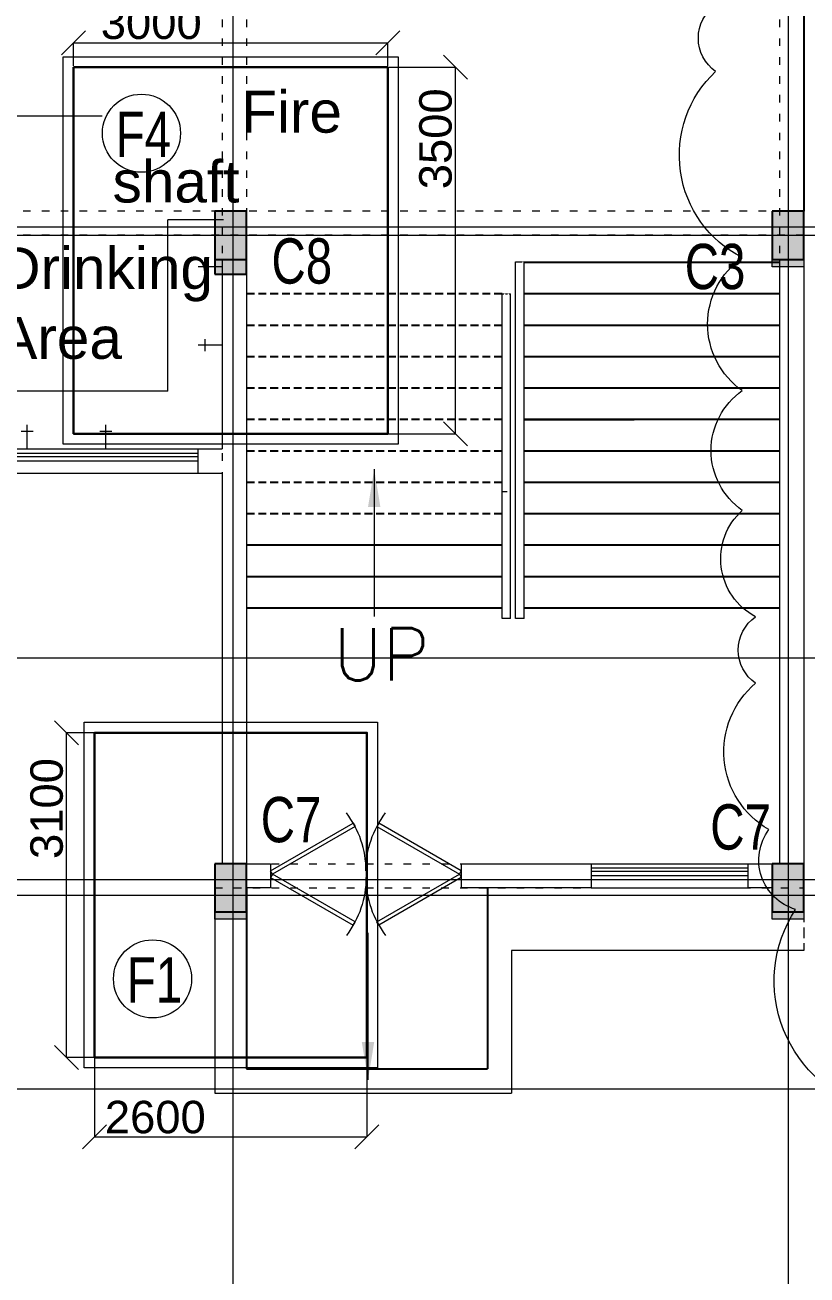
# Model space of a CAD drawing. Header units: inches. Extents: x 719368 to 6315912, y -2624014 to 446967.
# Drawn here: x 5961922 to 5969387, y -2143657 to -2131721 of the extents above; entities that cross this region are included whole.
import ezdxf
from ezdxf.lldxf.tags import DXFTag

# ---------------------------------------------------------------- set-up
doc = ezdxf.new("R2010")
doc.units = ezdxf.units.IN
doc.header["$LTSCALE"] = 20
doc.header["$MEASUREMENT"] = 0
doc.header["$PDMODE"] = 3
for name, pattern in [('ACAD_ISO03W100', [30, 12, -18]), ('CENTER', [2, 1.25, -0.25, 0.25, -0.25]), ('CENTER2', [1.125, 0.75, -0.125, 0.125, -0.125]), ('DASHED2', [0.375, 0.25, -0.125]), ('HIDDEN', [0.375, 0.25, -0.125])]:
    doc.linetypes.add(name, pattern=pattern)
doc.layers.get('0').update_dxf_attribs({"color": 51, "lineweight": 30})
doc.layers.get('Defpoints').update_dxf_attribs({"lineweight": 25})
for name, color, linetype, lineweight in [('COL HATCH', 254, 'Continuous', 5), ('COL.FILL', 6, 'Continuous', 20), ('COLUMN', 2, 'Continuous', 25), ('DIM', 7, 'Continuous', 13), ('DOOR', 43, 'Continuous', 13), ('FIXTURE', 15, 'DASHDOT', 9), ('FOOTING', 73, 'Continuous', 30), ('glass', 5, 'Continuous', 18), ('GRID', 202, 'CENTER', 5), ('HACHE', 6, 'Continuous', 9), ('HIDDEN', 181, 'ACAD_ISO03W100', 18), ('PROJ.', 30, 'DASHED2', 13), ('Railing', 34, 'Continuous', 20), ('STAIR', 4, 'Continuous', 25), ('Text', 7, 'Continuous', 15), ('WALL', 1, 'Continuous', 18), ('Window-Wall', 7, 'Continuous', 20)]:
    doc.layers.add(name, color=color, linetype=linetype, lineweight=lineweight)
doc.layers.add('expension joint', color=248, linetype='Continuous')
doc.layers.add('STAIRS', color=1, linetype='Continuous')
doc.styles.add('BOLD', font='arial.ttf')
doc.styles.add('DIM SUMBI', font='arial.ttf')
doc.styles.add('L120', font='simplex.shx', dxfattribs={"height": 1})
doc.styles.add('Tabrej', font='romans.shx')
tags = doc.linetypes.add('DASHDOT', pattern=[1, 0.5, -0.25, 0, -0.25]).pattern_tags.tags
tags[10:11] = [DXFTag(74, 4), DXFTag(75, 0), DXFTag(340, '0'), DXFTag(46, 1.0), DXFTag(50, 0.0), DXFTag(44, 0.0), DXFTag(45, 0.0)]
tags[8:9] = [DXFTag(74, 4), DXFTag(75, 0), DXFTag(340, '0'), DXFTag(46, 1.0), DXFTag(50, 0.0), DXFTag(44, 0.0), DXFTag(45, 0.0)]
tags[6:7] = [DXFTag(74, 4), DXFTag(75, 0), DXFTag(340, '0'), DXFTag(46, 1.0), DXFTag(50, 0.0), DXFTag(44, 0.0), DXFTag(45, 0.0)]
tags[4:5] = [DXFTag(74, 4), DXFTag(75, 0), DXFTag(340, '0'), DXFTag(46, 1.0), DXFTag(50, 0.0), DXFTag(44, 0.0), DXFTag(45, 0.0)]
tags = doc.linetypes.add('DASHED', pattern=[0.75, 0.5, -0.25]).pattern_tags.tags
tags[6:7] = [DXFTag(74, 4), DXFTag(75, 0), DXFTag(340, '0'), DXFTag(46, 1.0), DXFTag(50, 0.0), DXFTag(44, 0.0), DXFTag(45, 0.0)]
tags[4:5] = [DXFTag(74, 4), DXFTag(75, 0), DXFTag(340, '0'), DXFTag(46, 1.0), DXFTag(50, 0.0), DXFTag(44, 0.0), DXFTag(45, 0.0)]
doc.dimstyles.new('Current Dim style', dxfattribs={"dimscale": 0.3, "dimtxt": 1.8, "dimasz": 1.2, "dimexe": 0.18, "dimexo": 1, "dimgap": 0.09, "dimtad": 0, "dimzin": 0, "dimdsep": 46, "dimtxsty": 'Tabrej', "dimcen": 0.09, "dimclrd": 256, "dimclre": 256, "dimclrt": 7, "dimadec": 0, "dimazin": 0, "dimtfac": 1, "dimtofl": 0, "dimtmove": 2, "dimatfit": 3, "dimfxl": 1, "dimtolj": 1, "dimtzin": 0, "dimlwd": -1, "dimlwe": -1, "dimarcsym": 1})
doc.dimstyles.new('DIM', dxfattribs={"dimtxt": 0.8, "dimasz": 0.4, "dimexe": 0.18, "dimexo": 0.0625, "dimgap": 0.1, "dimtad": 0, "dimdec": 3, "dimzin": 0, "dimdsep": 46, "dimtxsty": 'Tabrej', "dimcen": 0, "dimclrd": 251, "dimclre": 256, "dimclrt": 7, "dimadec": 0, "dimazin": 0, "dimtfac": 1, "dimtdec": 3, "dimtofl": 0, "dimtmove": 0, "dimatfit": 3, "dimfxl": 1, "dimtolj": 1, "dimtzin": 0, "dimlwd": -1, "dimlwe": -1, "dimarcsym": 0})
doc.dimstyles.new('PL1', dxfattribs={"dimtxt": 275, "dimasz": 230, "dimexe": 0.18, "dimexo": 12, "dimgap": 30, "dimtad": 1, "dimjust": 1, "dimdec": 0, "dimzin": 0, "dimdsep": 46, "dimtxsty": 'BOLD', "dimblk": 'OBLIQUE', "dimcen": 0.09, "dimclrd": 256, "dimclre": 256, "dimadec": 0, "dimazin": 0, "dimtfac": 1, "dimtdec": 0, "dimtofl": 0, "dimtmove": 0, "dimatfit": 3, "dimfxl": 0.18, "dimtolj": 1, "dimtzin": 0, "dimlwd": -1, "dimlwe": -1, "dimarcsym": 0})

# ---------------------------------------------------------------- blocks, each defined once
blk = doc.blocks.new('C2')
at = {"layer": 'COLUMN'}
h = blk.add_hatch(color=7, dxfattribs=at)
h.dxf.hatch_style = 1
h.paths.add_polyline_path([(0.3, 0), (0, 0), (0, -0.6), (0.3, -0.6)])
for p, q in [((0, 0), (0, -0.6)), ((0.3, 0), (0, 0)), ((0.3, -0.6), (0.3, 0)), ((0, -0.6), (0.3, -0.6))]:
    blk.add_line(p, q, dxfattribs=at)
blk = doc.blocks.new('_Oblique')
at = {"layer": 'STAIR', "color": 0, "lineweight": -2}
blk.add_line((-0.5, -0.5), (0.5, 0.5), dxfattribs=at)
blk = doc.blocks.new('*D285')
at = {"layer": 'Defpoints', "color": 0, "transparency": 16777216}
for p in [(5965385, -2131891), (5962385, -2132124), (5965385, -2132124)]:
    blk.add_point(p, dxfattribs=at)
at = {"layer": 'DIM', "transparency": 16777216}
for p, q in [((5962385, -2132112), (5962385, -2131891)), ((5962385, -2131891), (5965385, -2131891)), ((5965385, -2132112), (5965385, -2131891))]:
    blk.add_line(p, q, dxfattribs=at)
at = {"layer": 'DIM', "transparency": 16777216, "xscale": 230, "yscale": 230, "zscale": 230, "rotation": 180}
blk.add_blockref('_Oblique', (5962385, -2131891), dxfattribs=at)
at = {"layer": 'DIM', "transparency": 16777216, "xscale": 230, "yscale": 230, "zscale": 230}
blk.add_blockref('_Oblique', (5965385, -2131891), dxfattribs=at)
at = {"layer": 'DIM', "color": 0, "transparency": 16777216, "insert": (5963127, -2131702), "char_height": 310, "attachment_point": 5, "style": 'BOLD'}
blk.add_mtext('\\A1;3000', dxfattribs=at)
blk = doc.blocks.new('*D286')
at = {"layer": 'Defpoints', "color": 0, "transparency": 16777216}
for p in [(5964947, -2132124), (5966031, -2132124), (5964785, -2135624)]:
    blk.add_point(p, dxfattribs=at)
at = {"layer": 'DIM', "transparency": 16777216}
for p, q in [((5964959, -2132124), (5966031, -2132124)), ((5966031, -2135624), (5966031, -2132124)), ((5964797, -2135624), (5966031, -2135624))]:
    blk.add_line(p, q, dxfattribs=at)
at = {"layer": 'DIM', "transparency": 16777216, "xscale": 230, "yscale": 230, "zscale": 230}
for p, rotation in [((5966031, -2132124), 90), ((5966031, -2135624), 270)]:
    blk.add_blockref('_Oblique', p, dxfattribs=dict(at, rotation=rotation))
at = {"layer": 'DIM', "color": 0, "transparency": 16777216, "insert": (5965842, -2132808), "char_height": 310, "attachment_point": 5, "rotation": 90, "style": 'BOLD'}
blk.add_mtext('\\A1;3500', dxfattribs=at)
blk = doc.blocks.new('*D293')
at = {"layer": 'Defpoints', "color": 0, "transparency": 16777216}
for p in [(5965185, -2141130), (5962585, -2141273), (5965185, -2142339)]:
    blk.add_point(p, dxfattribs=at)
at = {"layer": 'DIM', "transparency": 16777216}
for p, q in [((5965185, -2141142), (5965185, -2142339)), ((5962585, -2141285), (5962585, -2142339)), ((5962585, -2142339), (5965185, -2142339))]:
    blk.add_line(p, q, dxfattribs=at)
at = {"layer": 'DIM', "transparency": 16777216, "xscale": 230, "yscale": 230, "zscale": 230, "rotation": 180}
blk.add_blockref('_Oblique', (5962585, -2142339), dxfattribs=at)
at = {"layer": 'DIM', "transparency": 16777216, "xscale": 230, "yscale": 230, "zscale": 230}
blk.add_blockref('_Oblique', (5965185, -2142339), dxfattribs=at)
at = {"layer": 'DIM', "color": 0, "transparency": 16777216, "insert": (5963166, -2142151), "char_height": 310, "attachment_point": 5, "style": 'BOLD'}
blk.add_mtext('\\A1;2600', dxfattribs=at)
blk = doc.blocks.new('*D294')
at = {"layer": 'Defpoints', "color": 0, "transparency": 16777216}
for p in [(5962318, -2138480), (5962824, -2138480), (5962831, -2141580)]:
    blk.add_point(p, dxfattribs=at)
at = {"layer": 'DIM', "transparency": 16777216}
for p, q in [((5962812, -2138480), (5962318, -2138480)), ((5962318, -2141580), (5962318, -2138480)), ((5962819, -2141580), (5962318, -2141580))]:
    blk.add_line(p, q, dxfattribs=at)
at = {"layer": 'DIM', "transparency": 16777216, "xscale": 230, "yscale": 230, "zscale": 230}
for p, rotation in [((5962318, -2138480), 90), ((5962318, -2141580), 270)]:
    blk.add_blockref('_Oblique', p, dxfattribs=dict(at, rotation=rotation))
at = {"layer": 'DIM', "color": 0, "transparency": 16777216, "insert": (5962130, -2139203), "char_height": 310, "attachment_point": 5, "rotation": 90, "style": 'BOLD'}
blk.add_mtext('\\A1;3100', dxfattribs=at)
blk = doc.blocks.new('A$C65A3360F')
at = {"layer": 'FIXTURE', "linetype": 'CENTER2'}
for p, q in [((0, 0), (-0.23, 0)), ((0, 0), (-0.23, 0)), ((-0.166, 0.057), (-0.166, 0)), ((-0.166, 0.057), (-0.166, 0)), ((-0.166, 0), (-0.166, -0.057)), ((-0.166, 0), (-0.166, -0.057))]:
    blk.add_line(p, q, dxfattribs=at)
blk = doc.blocks.new('Door - Left Hung 36 in.')
blk.add_lwpolyline([(0.75, -1.3), (0, 0), (31.18, 18), (31.93, 16.7)], close=True)
blk.add_arc((0, 0), 36, 0, 37.3101)
blk = doc.blocks.new('A$C0E890EBD')
at = {"layer": 'COL HATCH', "linetype": 'CENTER2'}
h = blk.add_hatch(color=3, dxfattribs=at)
h.dxf.hatch_style = 1
h.paths.add_polyline_path([(32.9184, 8.53), (32.6184, 8.53), (32.6184, 8.07), (32.9184, 8.07)])
h = blk.add_hatch(color=3, dxfattribs=at)
h.dxf.hatch_style = 1
h.paths.add_polyline_path([(38.2384, 8.53), (37.9384, 8.53), (37.9384, 8.07), (38.2384, 8.07)])
h = blk.add_hatch(color=3, dxfattribs=at)
h.dxf.hatch_style = 1
h.paths.add_polyline_path([(32.9184, 2.3), (32.6184, 2.3), (32.6184, 1.84), (32.9184, 1.84)])
h = blk.add_hatch(color=3, dxfattribs=at)
h.dxf.hatch_style = 1
h.paths.add_polyline_path([(38.2384, 2.3), (37.9384, 2.3), (37.9384, 1.84), (38.2384, 1.84)])
at = {"layer": 'COLUMN', "color": 3, "linetype": 'CENTER2'}
for points in [[(32.9184, 8.53), (32.6184, 8.53), (32.6184, 8.07), (32.9184, 8.07), (32.9184, 8.53)], [(38.2384, 8.53), (37.9384, 8.53), (37.9384, 8.07), (38.2384, 8.07), (38.2384, 8.53)], [(32.9184, 2.3), (32.6184, 2.3), (32.6184, 1.84), (32.9184, 1.84), (32.9184, 2.3)], [(38.2384, 2.3), (37.9384, 2.3), (37.9384, 1.84), (38.2384, 1.84), (38.2384, 2.3)]]:
    blk.add_lwpolyline(points, dxfattribs=at)
at = {"layer": 'expension joint'}
blk.add_line((38.2384, 11.88), (38.2384, 8.53), dxfattribs=at)
at = {"layer": 'FIXTURE'}
for p, q in [((32.6984, 8.4476), (32.1684, 8.4476)), ((32.1684, 6.8126), (32.1684, 8.4472)), ((32.1684, 6.8126), (28.8834, 6.8126))]:
    blk.add_line(p, q, dxfattribs=at)
at = {"layer": 'glass', "lineweight": 5}
for p, q in [((29.1134, 6.22), (32.4584, 6.22)), ((32.4584, 6.185), (29.1134, 6.185)), ((36.2084, 2.26), (37.7084, 2.26)), ((37.7084, 2.225), (36.2084, 2.225))]:
    blk.add_line(p, q, dxfattribs=at)
at = {"layer": 'PROJ.'}
for p, q in [((32.6184, 1.84), (32.6184, 0.11)), ((35.4504, 1.47), (35.4504, 0.11)), ((38.2384, 1.47), (35.4504, 1.47)), ((32.6184, 0.11), (35.4504, 0.11))]:
    blk.add_line(p, q, dxfattribs=at)
at = {"layer": 'PROJ.', "ltscale": 0.02}
blk.add_line((38.2384, 1.84), (38.2384, 1.47), dxfattribs=at)
at = {"layer": 'Railing', "linetype": 'DASHED'}
for p, q in [((35.4884, 6.215), (35.4884, 8.048)), ((35.5684, 6.215), (35.5684, 8.048)), ((35.4884, 4.64), (35.4884, 6.215)), ((35.5684, 4.64), (35.5684, 6.215)), ((35.3584, 4.64), (35.3584, 5.8546)), ((35.4384, 4.64), (35.4384, 5.8546)), ((35.4384, 4.64), (35.3584, 4.64)), ((35.5684, 4.64), (35.4884, 4.64))]:
    blk.add_line(p, q, dxfattribs=at)
at = {"layer": 'Railing', "linetype": 'HIDDEN', "ltscale": 0.01}
for p, q in [((35.4884, 8.048), (35.5684, 8.048)), ((35.3584, 5.8546), (35.4384, 5.8546))]:
    blk.add_line(p, q, dxfattribs=at)
at = {"layer": 'STAIRS'}
for p, q in [((38.0084, 8.04), (35.5684, 8.04)), ((38.0084, 7.74), (35.5684, 7.74)), ((38.0084, 7.44), (35.5684, 7.44)), ((38.0084, 7.14), (35.5684, 7.14)), ((38.0084, 6.84), (35.5684, 6.84)), ((38.0084, 6.54), (35.5684, 6.54)), ((35.5684, 6.54), (36.6185, 6.54)), ((38.0084, 6.24), (35.5684, 6.24)), ((38.0084, 5.94), (35.5684, 5.94)), ((38.0084, 5.64), (35.5684, 5.64)), ((35.3584, 5.34), (32.9184, 5.34)), ((38.0084, 5.34), (35.5684, 5.34)), ((35.3584, 5.04), (32.9184, 5.04)), ((38.0084, 5.04), (35.5684, 5.04)), ((35.3584, 4.74), (32.9184, 4.74)), ((38.0084, 4.74), (35.5684, 4.74)), ((32.9184, 2.07), (32.9184, 0.34)), ((35.2204, 2.07), (35.2204, 0.34)), ((32.9184, 0.34), (35.2204, 0.34))]:
    blk.add_line(p, q, dxfattribs=at)
at = {"layer": 'WALL'}
for p, q in [((32.6884, 8.07), (32.6884, 6.26)), ((32.9184, 8.07), (32.9184, 2.3)), ((38.0084, 8.07), (38.0084, 2.3)), ((38.2384, 8.07), (38.2384, 2.3)), ((32.4584, 6.26), (32.6884, 6.26)), ((32.4584, 6.03), (32.4584, 6.26)), ((32.4584, 6.03), (32.6884, 6.03)), ((32.6884, 6.03), (32.6884, 2.3))]:
    blk.add_line(p, q, dxfattribs=at)
for points in [[(32.9184, 2.3), (33.1484, 2.3), (33.1484, 2.07), (32.9184, 2.07), (32.9184, 2.3)], [(37.7084, 2.3), (37.9384, 2.3), (37.9384, 2.07), (37.7084, 2.07), (37.7084, 2.3)]]:
    blk.add_lwpolyline(points, dxfattribs=at)
blk.add_lwpolyline([(34.9728, 2.3), (36.2084, 2.3), (36.2084, 2.07), (34.9728, 2.07)], close=True, dxfattribs=at)
at = {"layer": 'Window-Wall', "lineweight": 15}
for p, q in [((29.1134, 6.26), (32.4584, 6.26)), ((32.4584, 6.145), (29.1134, 6.145)), ((29.1134, 6.03), (32.4584, 6.03)), ((36.2084, 2.3), (37.7084, 2.3)), ((36.2084, 2.3), (36.2084, 2.07)), ((37.7084, 2.185), (36.2084, 2.185)), ((36.2084, 2.07), (37.7084, 2.07))]:
    blk.add_line(p, q, dxfattribs=at)
at = {"layer": 'DOOR', "extrusion": (0, 0, -1), "xscale": -0.02527777777140727, "yscale": 0.02527777777140727, "zscale": -0.02527777777140727}
blk.add_blockref('Door - Left Hung 36 in.', (-33.15, 2.2328), dxfattribs=at)
at = {"layer": 'DOOR', "xscale": -0.02527777777140727, "yscale": 0.02527777777140727, "zscale": 0.0252777777714073}
blk.add_blockref('Door - Left Hung 36 in.', (34.97, 2.2328), dxfattribs=at)
at = {"layer": 'DOOR', "xscale": -0.02527777777140727, "yscale": 0.02527777777140727, "zscale": 0.0252777777714073, "rotation": 180}
blk.add_blockref('Door - Left Hung 36 in.', (33.15, 2.1672), dxfattribs=at)
at = {"layer": 'DOOR', "extrusion": (0, 0, -1), "xscale": -0.02527777777140727, "yscale": 0.02527777777140727, "zscale": -0.02527777777140727, "rotation": 180}
blk.add_blockref('Door - Left Hung 36 in.', (-34.97, 2.1672), dxfattribs=at)
at = {"layer": 'FIXTURE'}
for p in [(32.6884, 8), (32.6884, 7.25)]:
    blk.add_blockref('A$C65A3360F', p, dxfattribs=at)
at = {"layer": 'FIXTURE', "rotation": 270}
for p in [(30.8259, 6.26), (31.5759, 6.26)]:
    blk.add_blockref('A$C65A3360F', p, dxfattribs=at)
at = {"layer": 'Text', "lineweight": 30, "char_height": 0.4, "attachment_point": 1, "style": 'L120'}
for s, width, insert in [('\\pi1.2275;{\\fArial|b0|i0|c0|p34;Fire shaft}', 2.454924, (31.641, 9.6802)), ('\\pi2.2253;{\\fArial|b0|i0|c0|p34;Drinking\\PArea}', 4.450523, (28.3249, 8.1871))]:
    blk.add_mtext_dynamic_manual_height_columns(s, width=width, gutter_width=5, heights=[0], dxfattribs=dict(at, insert=insert))
at = {"layer": 'Text', "lineweight": 30, "insert": (33.7469, 4.5476), "char_height": 0.5, "width": 1.001447, "attachment_point": 1, "style": 'L120'}
blk.add_mtext('UP', dxfattribs=at)
at = {"layer": 'DIM'}
blk.add_leader([(28.9731, 7.9113), (30.1295, 9.4405), (31.542, 9.4405)], dimstyle='DIM', override={"dimgap": 0.1, "dimtad": 0, "dimarcsym": 1}, dxfattribs=at)
for points in [[(34.1384, 6.0657), (34.1384, 4.661)], [(34.0793, 0.2363), (34.0793, 1.6409)]]:
    blk.add_leader(points, dimstyle='Current Dim style', dxfattribs=at)

msp = doc.modelspace()

# ---------------------------------------------------------------- hatches: boundary and pattern name
at = {"layer": 'COL.FILL'}
for points in [[(5964035.482, -2133499.5333), (5963735.482, -2133499.5333), (5963735.482, -2134099.5333), (5964035.482, -2134099.5333)], [(5969355.482, -2134029.5333), (5969355.482, -2133499.5333), (5969055.482, -2133499.5333), (5969055.482, -2134029.5333)], [(5964035.482, -2140259.488), (5964035.482, -2139729.488), (5963735.482, -2139729.488), (5963735.482, -2140259.488)], [(5969355.482, -2140259.488), (5969355.482, -2139729.488), (5969055.482, -2139729.488), (5969055.482, -2140259.488)]]:
    msp.add_hatch(color=256, dxfattribs=at).paths.add_polyline_path(points)

# ---------------------------------------------------------------- linework, layer by layer
for points in [[(5963735.482, -2133499.5333), (5964035.482, -2133499.5333), (5964035.482, -2134099.5333), (5963735.482, -2134099.5333)], [(5969355.482, -2134029.5333), (5969055.482, -2134029.5333), (5969055.482, -2133499.5333), (5969355.482, -2133499.5333)], [(5964035.482, -2140259.488), (5963735.482, -2140259.488), (5963735.482, -2139729.488), (5964035.482, -2139729.488)], [(5969355.482, -2140259.488), (5969055.482, -2140259.488), (5969055.482, -2139729.488), (5969355.482, -2139729.488)]]:
    msp.add_lwpolyline(points, close=True, dxfattribs=at)
at = {"layer": 'DIM'}
msp.add_lwpolyline([(5970040.5126, -2142070.8993, -0.52056705), (5969277.6598, -2140165.8404, -0.52056705), (5969023.3867, -2139403.8194, -0.52056705), (5968896.2418, -2138006.7766, -0.52056705), (5968896.2418, -2137371.7548, -0.52056705), (5968769.0969, -2136355.7226, -0.52056705), (5968769.0969, -2135212.6911, -0.52056705), (5968769.0969, -2133942.6475, -0.52056705), (5968514.8237, -2132164.5943, -0.52056705), (5968514.8237, -2131529.5789, -0.52056705)], format="xyb", dxfattribs=at)
at = {"layer": 'expension joint'}
msp.add_line((5969355.482, -2130149.5333), (5969355.482, -2133499.5333), dxfattribs=at)
at = {"layer": 'FOOTING'}
for points in [[(5962385.482, -2132123.91), (5965385.482, -2132123.91), (5965385.482, -2135623.91), (5962385.482, -2135623.91)], [(5962385.482, -2132123.91), (5965385.482, -2132123.91), (5965385.482, -2135623.91), (5962385.482, -2135623.91)], [(5962585.482, -2138479.5333), (5965185.482, -2138479.5333), (5965185.482, -2141579.5333), (5962585.482, -2141579.5333)]]:
    msp.add_lwpolyline(points, close=True, dxfattribs=at)
at = {"layer": 'GRID', "ltscale": 0.05}
for p, q in [((5963904.5661, -2115272.6697), (5963904.5661, -2155060.0232)), ((5969205.482, -2115272.6697), (5969205.482, -2155060.0232)), ((5925637.0672, -2133729.5333), (6041274.9246, -2133729.5333)), ((5926274.7986, -2137764.5344), (6041274.9246, -2137764.5344)), ((5925637.0672, -2140029.488), (6041274.9246, -2140029.488)), ((5926274.7986, -2141879.5344), (6041274.9246, -2141879.5344))]:
    msp.add_line(p, q, dxfattribs=at)
at = {"layer": 'GRID', "color": 190, "ltscale": 0.05}
for p, q in [((5925637.0672, -2133649.5344), (6041274.9246, -2133649.5344)), ((5925637.0672, -2139879.5333), (6041274.9246, -2139879.5333))]:
    msp.add_line(p, q, dxfattribs=at)
at = {"layer": 'HACHE'}
for points in [[(5962285.482, -2132023.91), (5965485.482, -2132023.91), (5965485.482, -2135723.91), (5962285.482, -2135723.91)], [(5962285.482, -2132023.91), (5965485.482, -2132023.91), (5965485.482, -2135723.91), (5962285.482, -2135723.91)], [(5962485.482, -2138379.5333), (5965285.482, -2138379.5333), (5965285.482, -2141679.5333), (5962485.482, -2141679.5333)]]:
    msp.add_lwpolyline(points, close=True, dxfattribs=at)
at = {"layer": 'HIDDEN', "linetype": 'ACAD_ISO03W100', "ltscale": 0.3}
for p, q in [((5963805.482, -2123389.5333), (5963805.482, -2139729.488)), ((5964035.482, -2123389.5333), (5964035.482, -2139729.488)), ((5969125.482, -2123389.5333), (5969125.482, -2139729.488)), ((5969355.482, -2123389.5333), (5969355.482, -2139729.488)), ((5969355.482, -2133499.5333), (5939810.4821, -2133499.5333)), ((5969355.482, -2133729.5333), (5939810.4821, -2133729.5333)), ((5963735.482, -2139729.488), (5969355.482, -2139729.488)), ((5963735.482, -2139959.488), (5969355.482, -2139959.488))]:
    msp.add_line(p, q, dxfattribs=at)
at = {"layer": 'Railing', "linetype": 'DASHED'}
for p, q in [((5966605.482, -2135814.4921), (5966605.482, -2133981.5332)), ((5966685.482, -2135814.4921), (5966685.482, -2133981.5332)), ((5966475.482, -2137389.488), (5966475.482, -2134289.488)), ((5966555.482, -2137389.488), (5966555.482, -2134289.488)), ((5966605.482, -2137389.488), (5966605.482, -2135814.4921)), ((5966685.482, -2137389.488), (5966685.482, -2135814.4921)), ((5966555.482, -2137389.488), (5966475.482, -2137389.488)), ((5966685.482, -2137389.488), (5966605.482, -2137389.488))]:
    msp.add_line(p, q, dxfattribs=at)
at = {"layer": 'Railing', "linetype": 'HIDDEN', "ltscale": 0.01}
for p, q in [((5966605.482, -2133981.5332), (5966685.482, -2133981.5332)), ((5966475.482, -2134289.488), (5966555.482, -2134289.488))]:
    msp.add_line(p, q, dxfattribs=at)
at = {"layer": 'STAIRS', "linetype": 'DASHED2', "ltscale": 15}
for p, q in [((5966475.482, -2134289.488), (5964035.482, -2134289.488)), ((5969125.482, -2134289.488), (5966685.482, -2134289.488)), ((5966475.482, -2134589.488), (5964035.482, -2134589.488)), ((5969125.482, -2134589.488), (5966685.482, -2134589.488)), ((5966475.482, -2134889.488), (5964035.482, -2134889.488)), ((5969125.482, -2134889.488), (5966685.482, -2134889.488)), ((5966475.482, -2135189.488), (5964035.482, -2135189.488)), ((5969125.482, -2135189.488), (5966685.482, -2135189.488)), ((5966475.482, -2135489.488), (5964035.482, -2135489.488)), ((5969125.482, -2135489.488), (5966685.482, -2135489.488)), ((5966685.482, -2135489.488), (5967735.5854, -2135489.488)), ((5966475.482, -2135789.488), (5964035.482, -2135789.488)), ((5969125.482, -2135789.488), (5966685.482, -2135789.488)), ((5966475.482, -2136089.488), (5964035.482, -2136089.488)), ((5969125.482, -2136089.488), (5966685.482, -2136089.488)), ((5966475.482, -2136389.488), (5964035.482, -2136389.488)), ((5969125.482, -2136389.488), (5966685.482, -2136389.488)), ((5966475.482, -2136689.488), (5964035.482, -2136689.488)), ((5969125.482, -2136689.488), (5966685.482, -2136689.488)), ((5966475.482, -2136989.488), (5964035.482, -2136989.488)), ((5969125.482, -2136989.488), (5966685.482, -2136989.488)), ((5966475.482, -2137289.488), (5964035.482, -2137289.488)), ((5969125.482, -2137289.488), (5966685.482, -2137289.488))]:
    msp.add_line(p, q, dxfattribs=at)
at = {"layer": 'Text'}
for centre in [(5963033.6554, -2132754.406), (5963139.6494, -2140829.7809)]:
    msp.add_circle(centre, 372.7728, dxfattribs=at)

# ---------------------------------------------------------------- block references
at = {"color": 0, "xscale": 1000, "yscale": 1000, "zscale": 1000}
msp.add_blockref('A$C0E890EBD', (5931117.1028, -2142029.5333), dxfattribs=at)
at = {"color": 5, "xscale": 1000, "yscale": 1000, "zscale": 1000}
msp.add_blockref('C2', (5963735.482, -2133499.5333), dxfattribs=at)
msp.add_blockref('C2', (5963735.482, -2133499.5333), dxfattribs=at)
msp.add_blockref('C2', (5963735.482, -2133499.5333), dxfattribs=at)
msp.add_blockref('C2', (5963735.482, -2133499.5333), dxfattribs=at)

# ---------------------------------------------------------------- texts
at = {"layer": 'Text', "style": 'DIM SUMBI', "width": 0.75}
for s, p in [('F4', (5962787.5378, -2132981.967)), ('C8', (5964274.9338, -2134190.8818)), ('C3', (5968219.5094, -2134243.2941)), ('C7', (5964172.274, -2139525.0154)), ('C7', (5968463.4381, -2139595.0478)), ('F1', (5962893.5318, -2141057.3418))]:
    msp.add_text(s, height=432.432, dxfattribs=at).set_placement(p)

# ---------------------------------------------------------------- dimensions: what is measured, and where the dimension line sits
at = {"layer": 'DIM'}
for base, p1, p2, picture, middle in [((5965385.482, -2131890.8176), (5962385.482, -2132123.91), (5965385.482, -2132123.91), '*D285', (5963127.2716, -2131890.8176)), ((5965185.482, -2142339.1727), (5962585.482, -2141272.5585), (5965185.482, -2141130.2562), '*D293', (5963165.5346, -2142339.1727))]:
    dim = msp.add_linear_dim(base=base, p1=p1, p2=p2, dimstyle='PL1', override={"dimtxt": 310}, dxfattribs=at)
    dim.commit()
    dim.dimension.update_dxf_attribs({"geometry": picture, "text_midpoint": middle, "dimtype": 160})
for base, p1, p2, picture, middle in [((5966030.6957, -2132123.91), (5964785.4528, -2135623.91), (5964947.2242, -2132123.91), '*D286', (5966030.6957, -2132807.6564)), ((5962317.9542, -2138479.5333), (5962831.4997, -2141579.5333), (5962823.6875, -2138479.5333), '*D294', (5962317.9542, -2139203.3536))]:
    dim = msp.add_linear_dim(base=base, p1=p1, p2=p2, angle=270, dimstyle='PL1', override={"dimtxt": 310}, dxfattribs=at)
    dim.commit()
    dim.dimension.update_dxf_attribs({"geometry": picture, "text_midpoint": middle, "dimtype": 160})

doc.saveas('drawing.dxf')
